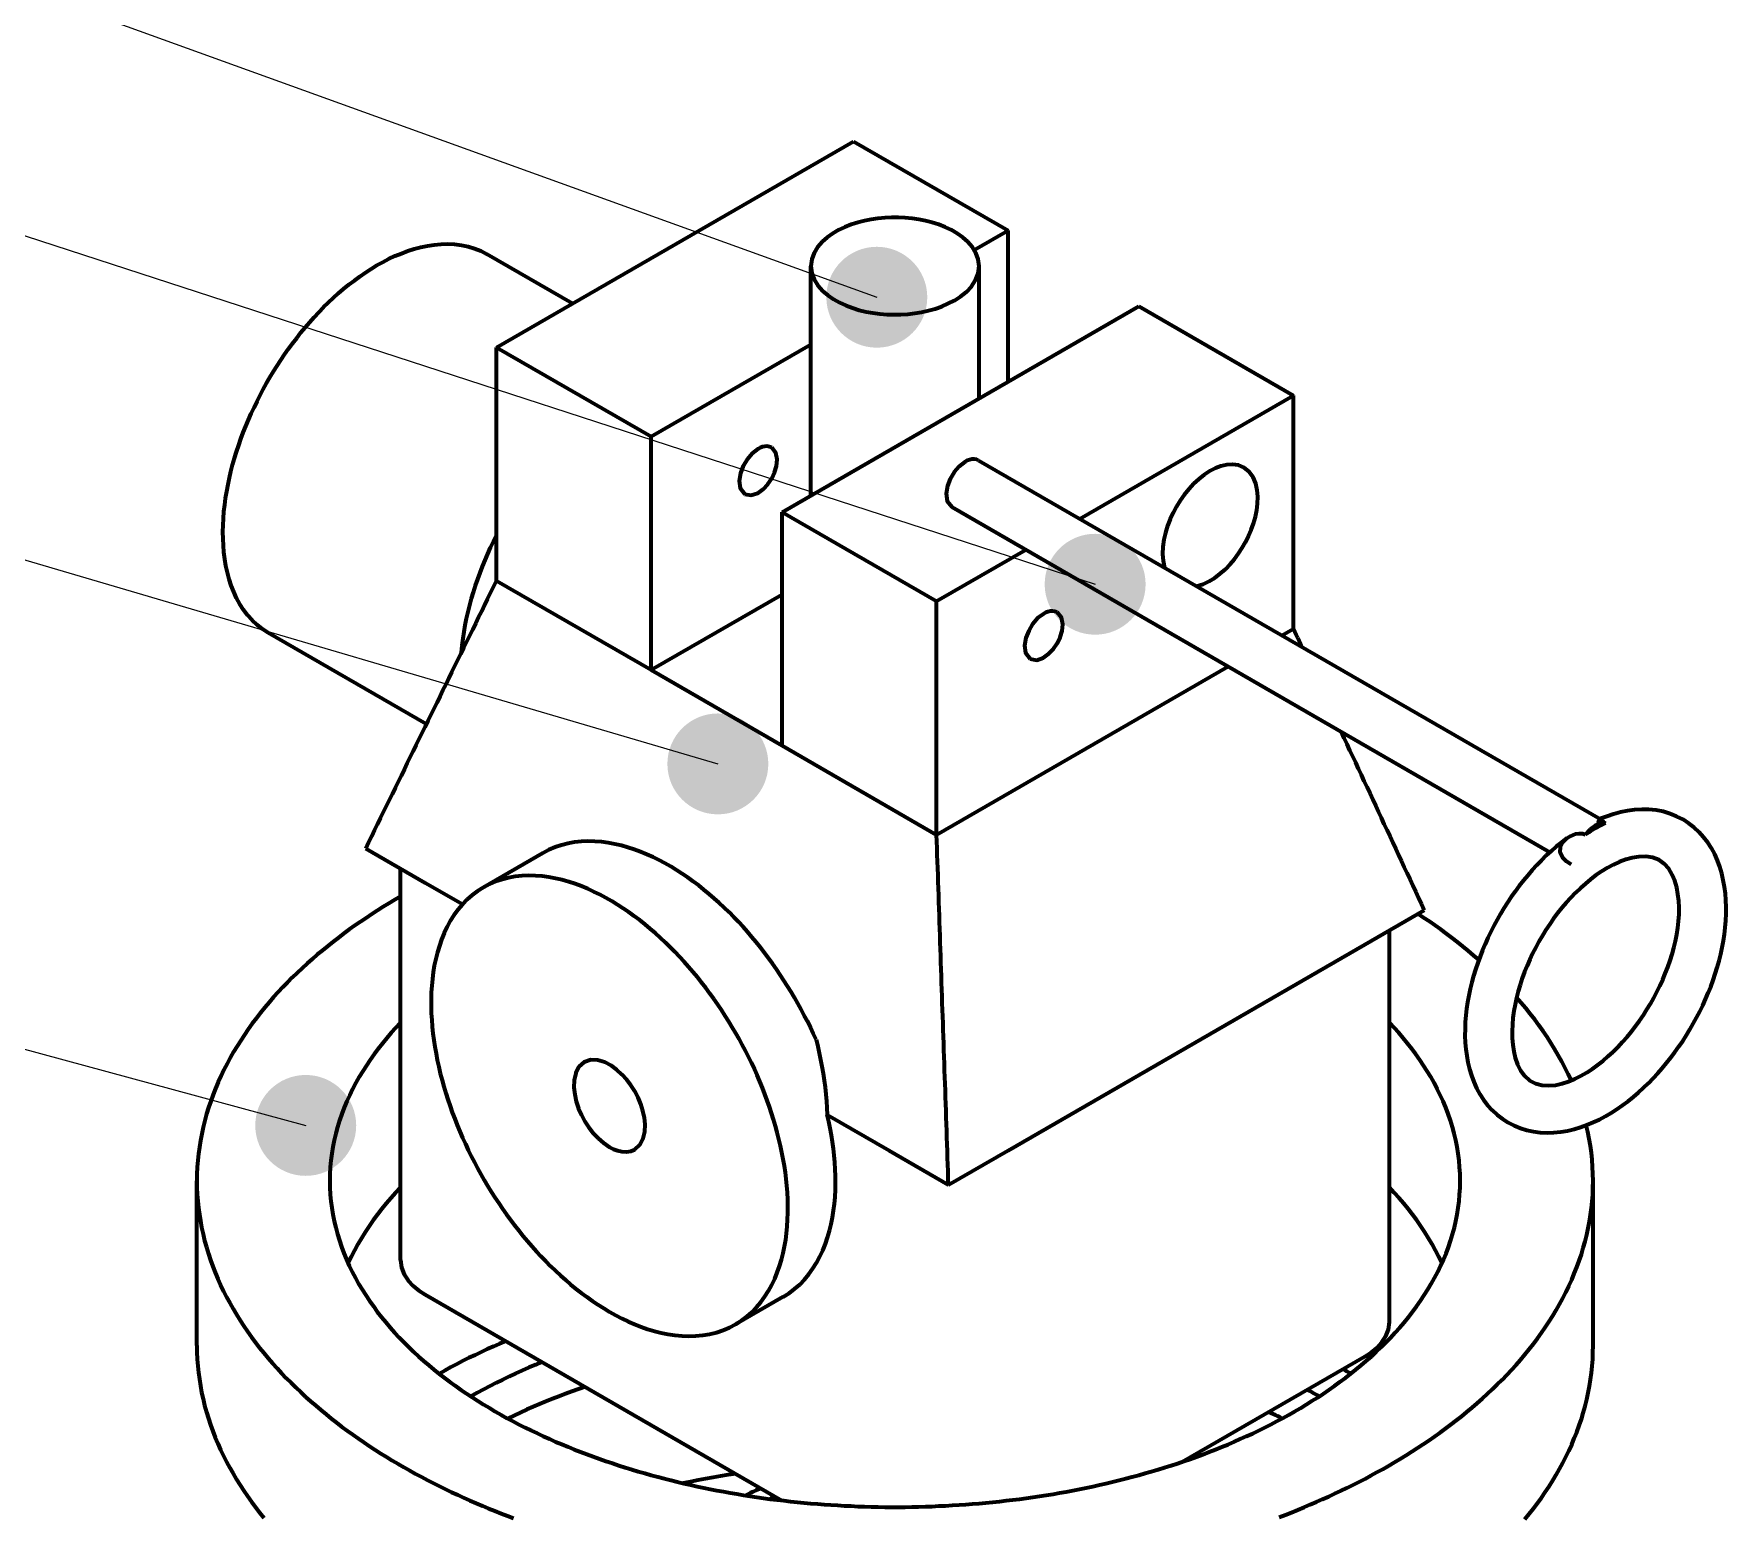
# Model space of a CAD drawing. Header units: millimetres. Extents: x 0 to 841, y 0 to 594.
# Drawn here: x 273.55 to 293.67, y 434.23 to 451.87 of the extents above; entities that cross this region are included whole.
import ezdxf

# ---------------------------------------------------------------- set-up
doc = ezdxf.new("R2010")
doc.units = ezdxf.units.MM
doc.layers.add('01-VISIBLE', color=7, linetype='CONTINUOUS', lineweight=70)
doc.layers.add('08-FINA', color=5, linetype='CONTINUOUS', lineweight=18)

msp = doc.modelspace()

# ---------------------------------------------------------------- hatches: boundary and pattern name
at = {"layer": '08-FINA'}
h = msp.add_hatch(color=7, dxfattribs=at)
h.dxf.hatch_style = 1
edge = h.paths.add_edge_path()
edge.add_arc((283.572, 448.737), 0.6, 0, 360)
h = msp.add_hatch(color=7, dxfattribs=at)
h.dxf.hatch_style = 1
edge = h.paths.add_edge_path()
edge.add_arc((286.168, 445.323), 0.6, 0, 360)
h = msp.add_hatch(color=7, dxfattribs=at)
h.dxf.hatch_style = 1
edge = h.paths.add_edge_path()
edge.add_arc((281.682, 443.186), 0.6, 0, 360)
h = msp.add_hatch(color=7, dxfattribs=at)
h.dxf.hatch_style = 1
edge = h.paths.add_edge_path()
edge.add_arc((276.782, 438.886), 0.6, 0, 360)

# ---------------------------------------------------------------- linework, layer by layer
at = {"layer": '01-VISIBLE'}
for p, q in [((279.051, 448.141), (283.293, 450.591)), ((283.293, 450.591), (285.132, 449.529)), ((284.732, 449.299), (285.132, 449.529)), ((285.132, 447.733), (285.132, 449.529)), ((279.954, 448.663), (278.936, 449.25)), ((282.788, 446.38), (282.788, 449.107)), ((284.788, 447.535), (284.788, 449.107)), ((282.445, 446.182), (286.687, 448.631)), ((286.687, 448.631), (288.526, 447.57)), ((279.051, 448.141), (280.889, 447.08)), ((279.051, 445.365), (279.051, 448.141)), ((280.889, 447.08), (282.788, 448.176)), ((285.984, 446.102), (288.526, 447.57)), ((288.526, 444.794), (288.526, 447.57)), ((280.889, 444.304), (280.889, 447.08)), ((284.783, 446.796), (292.175, 442.528)), ((282.445, 446.182), (284.283, 445.12)), ((282.445, 443.406), (282.445, 446.182)), ((284.463, 446.242), (291.575, 442.135)), ((284.283, 445.12), (285.344, 445.733)), ((279.051, 445.365), (280.889, 444.304)), ((280.889, 444.304), (282.445, 445.202)), ((284.283, 442.344), (284.283, 445.12)), ((278.218, 443.66), (276.336, 444.747)), ((288.388, 444.714), (288.526, 444.794)), ((280.889, 444.304), (282.445, 443.406)), ((284.283, 442.344), (287.748, 444.345)), ((282.445, 443.406), (284.283, 442.344)), ((277.495, 442.181), (278.202, 441.773)), ((279.601, 442.125), (278.894, 441.717)), ((277.909, 437.282), (277.909, 441.942)), ((278.202, 441.773), (278.646, 441.516)), ((289.374, 441.038), (290.081, 441.446)), ((289.667, 436.547), (289.667, 441.207)), ((285.132, 438.588), (289.374, 441.038)), ((282.983, 439.012), (283.718, 438.588)), ((283.718, 438.588), (284.425, 438.18)), ((284.425, 438.18), (285.132, 438.588)), ((275.488, 436.267), (275.488, 438.227)), ((292.088, 436.267), (292.088, 438.227)), ((278.202, 436.874), (282.443, 434.425)), ((282.46, 436.848), (281.894, 436.521)), ((287.203, 434.885), (289.374, 436.139))]:
    msp.add_line(p, q, dxfattribs=at)
for points in [[(284.788, 449.107), (284.778, 449.188), (284.751, 449.264), (284.708, 449.334), (284.655, 449.395), (284.594, 449.449), (284.528, 449.496), (284.457, 449.537), (284.384, 449.571), (284.308, 449.601), (284.23, 449.625), (284.152, 449.645), (284.072, 449.661), (283.991, 449.673), (283.91, 449.68), (283.829, 449.684), (283.748, 449.684), (283.666, 449.68), (283.585, 449.673), (283.505, 449.661), (283.425, 449.645), (283.346, 449.625), (283.269, 449.601), (283.193, 449.571), (283.119, 449.537), (283.049, 449.496), (282.982, 449.449), (282.921, 449.395), (282.868, 449.334), (282.826, 449.264), (282.798, 449.188), (282.788, 449.107)], [(276.336, 444.747), (276.268, 444.79), (276.204, 444.84), (276.145, 444.895), (276.091, 444.956), (276.042, 445.02), (275.999, 445.088), (275.96, 445.159), (275.926, 445.233), (275.896, 445.308), (275.871, 445.385), (275.85, 445.463), (275.833, 445.542), (275.82, 445.622), (275.81, 445.703), (275.803, 445.783), (275.799, 445.864), (275.798, 445.945), (275.8, 446.026), (275.804, 446.107), (275.81, 446.188), (275.819, 446.268), (275.83, 446.348), (275.843, 446.428), (275.858, 446.508), (275.874, 446.587), (275.893, 446.666), (275.913, 446.744), (275.936, 446.822), (275.959, 446.899), (275.985, 446.976), (276.011, 447.053), (276.04, 447.129), (276.069, 447.204), (276.101, 447.279), (276.133, 447.353), (276.167, 447.426), (276.203, 447.499), (276.239, 447.571), (276.277, 447.643), (276.316, 447.714), (276.357, 447.784), (276.399, 447.853), (276.442, 447.922), (276.486, 447.99), (276.531, 448.057), (276.578, 448.123), (276.626, 448.188), (276.675, 448.252), (276.725, 448.316), (276.777, 448.378), (276.829, 448.44), (276.883, 448.5), (276.939, 448.559), (276.995, 448.617), (277.053, 448.674), (277.112, 448.73), (277.172, 448.784), (277.233, 448.837), (277.296, 448.888), (277.36, 448.937), (277.425, 448.985), (277.492, 449.031), (277.56, 449.075), (277.629, 449.117), (277.7, 449.156), (277.772, 449.194), (277.845, 449.228), (277.92, 449.259), (277.996, 449.288), (278.073, 449.312), (278.151, 449.333), (278.23, 449.35), (278.31, 449.362), (278.391, 449.37), (278.472, 449.372), (278.552, 449.368), (278.633, 449.358), (278.712, 449.341), (278.789, 449.317), (278.864, 449.287), (278.936, 449.25)], [(282.788, 449.107), (282.798, 449.025), (282.827, 448.947), (282.871, 448.877), (282.926, 448.815), (282.989, 448.76), (283.058, 448.713), (283.13, 448.673), (283.206, 448.638), (283.284, 448.609), (283.364, 448.585), (283.444, 448.565), (283.526, 448.55), (283.609, 448.539), (283.692, 448.533), (283.775, 448.53), (283.858, 448.532), (283.941, 448.537), (284.023, 448.546), (284.105, 448.56), (284.187, 448.578), (284.267, 448.6), (284.345, 448.628), (284.422, 448.661), (284.495, 448.699)], [(284.495, 448.699), (284.569, 448.747), (284.637, 448.802), (284.697, 448.866), (284.745, 448.939), (284.777, 449.021), (284.788, 449.107)], [(282.162, 446.933), (282.09, 446.878), (282.03, 446.808), (281.984, 446.73), (281.951, 446.645), (281.936, 446.555), (281.947, 446.465), (282.002, 446.395)], [(282.002, 446.395), (282.08, 446.381), (282.156, 446.407), (282.221, 446.454), (282.277, 446.513), (282.322, 446.579), (282.357, 446.652), (282.38, 446.729), (282.388, 446.809), (282.373, 446.888), (282.322, 446.949)], [(282.322, 446.949), (282.296, 446.959), (282.268, 446.964), (282.24, 446.962), (282.213, 446.956), (282.187, 446.946), (282.162, 446.933)], [(284.623, 446.78), (284.55, 446.725), (284.491, 446.655), (284.445, 446.577), (284.412, 446.492), (284.397, 446.402), (284.408, 446.312), (284.463, 446.242)], [(284.783, 446.796), (284.757, 446.807), (284.729, 446.811), (284.701, 446.809), (284.674, 446.803), (284.648, 446.793), (284.623, 446.78)], [(287.375, 445.299), (287.451, 445.324), (287.524, 445.359), (287.592, 445.401), (287.656, 445.45), (287.716, 445.504), (287.772, 445.562), (287.824, 445.623), (287.872, 445.688), (287.916, 445.755), (287.957, 445.825), (287.993, 445.897), (288.024, 445.971), (288.051, 446.047), (288.073, 446.124), (288.089, 446.203), (288.099, 446.283), (288.101, 446.363), (288.095, 446.444), (288.077, 446.522), (288.046, 446.596), (287.999, 446.661), (287.936, 446.711)], [(287.936, 446.711), (287.871, 446.738), (287.802, 446.748), (287.732, 446.744), (287.664, 446.729), (287.598, 446.704), (287.536, 446.672)], [(287.536, 446.672), (287.465, 446.626), (287.399, 446.573), (287.337, 446.516), (287.28, 446.453), (287.227, 446.388), (287.179, 446.319), (287.134, 446.247), (287.095, 446.172), (287.06, 446.096), (287.029, 446.017), (287.005, 445.936), (286.986, 445.854), (286.974, 445.77), (286.97, 445.686), (286.976, 445.602), (286.994, 445.519)], [(278.635, 444.514), (278.643, 444.595), (278.653, 444.676), (278.664, 444.756), (278.678, 444.836), (278.694, 444.916), (278.712, 444.995), (278.732, 445.073), (278.753, 445.152), (278.776, 445.23), (278.801, 445.307), (278.827, 445.384), (278.855, 445.46), (278.884, 445.536), (278.914, 445.611), (278.946, 445.685), (278.98, 445.759), (279.015, 445.833), (279.051, 445.905)], [(277.495, 442.181), (277.53, 442.253), (277.566, 442.326), (277.601, 442.398), (277.636, 442.47), (277.672, 442.543), (277.707, 442.615), (277.742, 442.688), (277.778, 442.76), (277.813, 442.832), (277.849, 442.905), (277.884, 442.977), (277.919, 443.049), (277.955, 443.122), (277.99, 443.194), (278.025, 443.266), (278.061, 443.339), (278.096, 443.411), (278.131, 443.484), (278.167, 443.556), (278.202, 443.628), (278.237, 443.701), (278.273, 443.773), (278.308, 443.845), (278.344, 443.918), (278.379, 443.99), (278.414, 444.063), (278.45, 444.135), (278.485, 444.207), (278.52, 444.28), (278.556, 444.352), (278.591, 444.424), (278.626, 444.497), (278.662, 444.569), (278.697, 444.642), (278.732, 444.714), (278.768, 444.786), (278.803, 444.859), (278.838, 444.931), (278.874, 445.003), (278.909, 445.076), (278.945, 445.148), (278.98, 445.22), (279.015, 445.293), (279.051, 445.365)], [(285.556, 444.973), (285.484, 444.918), (285.424, 444.849), (285.378, 444.77), (285.345, 444.685), (285.33, 444.596), (285.341, 444.506), (285.396, 444.435)], [(285.396, 444.435), (285.474, 444.421), (285.55, 444.447), (285.615, 444.494), (285.671, 444.553), (285.716, 444.62), (285.751, 444.692), (285.774, 444.769), (285.782, 444.85), (285.767, 444.928), (285.716, 444.989)], [(285.716, 444.989), (285.69, 445), (285.662, 445.004), (285.634, 445.002), (285.607, 444.996), (285.581, 444.986), (285.556, 444.973)], [(288.627, 444.576), (288.61, 444.613), (288.593, 444.649), (288.576, 444.685), (288.559, 444.721), (288.543, 444.757), (288.526, 444.794)], [(290.081, 441.446), (290.047, 441.519), (290.014, 441.592), (289.98, 441.665), (289.946, 441.739), (289.912, 441.812), (289.878, 441.885), (289.844, 441.958), (289.81, 442.031), (289.776, 442.104), (289.742, 442.177), (289.708, 442.25), (289.674, 442.323), (289.64, 442.397), (289.606, 442.47), (289.572, 442.543), (289.538, 442.616), (289.504, 442.689), (289.47, 442.762), (289.436, 442.835), (289.402, 442.908), (289.368, 442.982), (289.334, 443.055), (289.3, 443.128), (289.266, 443.201), (289.232, 443.274), (289.198, 443.347), (289.164, 443.42), (289.13, 443.493), (289.096, 443.566)], [(291.078, 438.92), (291.15, 438.883), (291.225, 438.853), (291.302, 438.829), (291.381, 438.812), (291.461, 438.802), (291.542, 438.798), (291.623, 438.801), (291.703, 438.809), (291.783, 438.823), (291.862, 438.842), (291.939, 438.865), (292.015, 438.892), (292.09, 438.923), (292.163, 438.958), (292.235, 438.996), (292.304, 439.037), (292.372, 439.081), (292.439, 439.127), (292.504, 439.175), (292.567, 439.226), (292.628, 439.278), (292.688, 439.333), (292.746, 439.389), (292.803, 439.447), (292.858, 439.506), (292.911, 439.567), (292.963, 439.629), (293.013, 439.693), (293.062, 439.757), (293.109, 439.823), (293.154, 439.89), (293.198, 439.958), (293.24, 440.027), (293.28, 440.097), (293.319, 440.168), (293.356, 440.24), (293.392, 440.313), (293.425, 440.386), (293.457, 440.461), (293.487, 440.536), (293.515, 440.612), (293.541, 440.689), (293.564, 440.766), (293.586, 440.844), (293.606, 440.922), (293.623, 441.001), (293.638, 441.081), (293.65, 441.161), (293.66, 441.241), (293.666, 441.322), (293.67, 441.403), (293.671, 441.483), (293.668, 441.564), (293.661, 441.645), (293.651, 441.725), (293.637, 441.805), (293.618, 441.883), (293.595, 441.961), (293.567, 442.037), (293.534, 442.111), (293.496, 442.182), (293.452, 442.25), (293.403, 442.314), (293.349, 442.375), (293.29, 442.43), (293.226, 442.479), (293.158, 442.523)], [(292.236, 442.482), (292.215, 442.483), (292.195, 442.481), (292.175, 442.477), (292.155, 442.47), (292.136, 442.462), (292.118, 442.453)], [(292.236, 442.482), (292.216, 442.473), (292.196, 442.463), (292.176, 442.452), (292.157, 442.442), (292.137, 442.431), (292.118, 442.42)], [(292.151, 442.469), (292.152, 442.479), (292.154, 442.49), (292.156, 442.5), (292.158, 442.511), (292.161, 442.521), (292.167, 442.529)], [(292.167, 442.529), (292.169, 442.53), (292.17, 442.53), (292.171, 442.53), (292.172, 442.529), (292.174, 442.529), (292.175, 442.528)], [(293.158, 442.523), (293.082, 442.562), (293.003, 442.594), (292.921, 442.618), (292.837, 442.634), (292.752, 442.643), (292.667, 442.645), (292.581, 442.64), (292.497, 442.629), (292.413, 442.612), (292.331, 442.589), (292.25, 442.562), (292.17, 442.531)], [(292.175, 442.528), (292.185, 442.52), (292.194, 442.512), (292.204, 442.504), (292.214, 442.496), (292.225, 442.489), (292.236, 442.482)], [(282.849, 439.906), (282.816, 439.979), (282.782, 440.052), (282.746, 440.124), (282.71, 440.195), (282.672, 440.266), (282.634, 440.336), (282.594, 440.406), (282.553, 440.475), (282.511, 440.543), (282.468, 440.611), (282.424, 440.678), (282.379, 440.744), (282.333, 440.81), (282.286, 440.875), (282.238, 440.939), (282.189, 441.002), (282.139, 441.065), (282.087, 441.127), (282.035, 441.187), (281.982, 441.247), (281.927, 441.306), (281.872, 441.364), (281.816, 441.421), (281.758, 441.477), (281.699, 441.532), (281.64, 441.586), (281.579, 441.638), (281.517, 441.689), (281.454, 441.739), (281.39, 441.787), (281.325, 441.834), (281.259, 441.879), (281.192, 441.922), (281.123, 441.964), (281.053, 442.004), (280.983, 442.041), (280.911, 442.077), (280.838, 442.11), (280.763, 442.141), (280.688, 442.168), (280.612, 442.193), (280.535, 442.215), (280.457, 442.233), (280.378, 442.248), (280.298, 442.258), (280.218, 442.264), (280.138, 442.266), (280.058, 442.262), (279.978, 442.254), (279.9, 442.24), (279.822, 442.22), (279.746, 442.194), (279.672, 442.163), (279.601, 442.125)], [(284.425, 438.18), (284.422, 438.26), (284.419, 438.34), (284.416, 438.42), (284.414, 438.5), (284.411, 438.58), (284.408, 438.661), (284.406, 438.741), (284.403, 438.821), (284.4, 438.901), (284.397, 438.981), (284.395, 439.061), (284.392, 439.141), (284.389, 439.221), (284.387, 439.301), (284.384, 439.381), (284.381, 439.461), (284.378, 439.541), (284.376, 439.622), (284.373, 439.702), (284.37, 439.782), (284.368, 439.862), (284.365, 439.942), (284.362, 440.022), (284.359, 440.102), (284.357, 440.182), (284.354, 440.262), (284.351, 440.342), (284.348, 440.422), (284.346, 440.502), (284.343, 440.582), (284.34, 440.663), (284.338, 440.743), (284.335, 440.823), (284.332, 440.903), (284.329, 440.983), (284.327, 441.063), (284.324, 441.143), (284.321, 441.223), (284.319, 441.303), (284.316, 441.383), (284.313, 441.463), (284.31, 441.543), (284.308, 441.623), (284.305, 441.704), (284.302, 441.784), (284.3, 441.864), (284.297, 441.944), (284.294, 442.024), (284.291, 442.104), (284.289, 442.184), (284.286, 442.264), (284.283, 442.344)], [(291.777, 442.302), (291.713, 442.253), (291.651, 442.202), (291.59, 442.149), (291.531, 442.095), (291.474, 442.038), (291.418, 441.98), (291.364, 441.921), (291.311, 441.86), (291.26, 441.798), (291.211, 441.735), (291.163, 441.67), (291.116, 441.605), (291.072, 441.538), (291.029, 441.47), (290.987, 441.401), (290.947, 441.331), (290.909, 441.261), (290.873, 441.189), (290.838, 441.117), (290.805, 441.043), (290.774, 440.969), (290.744, 440.894), (290.717, 440.819), (290.691, 440.742), (290.668, 440.666), (290.647, 440.588), (290.628, 440.51), (290.611, 440.431), (290.596, 440.352), (290.585, 440.273), (290.575, 440.193), (290.569, 440.113), (290.566, 440.033), (290.565, 439.952), (290.569, 439.872), (290.575, 439.792), (290.586, 439.712), (290.6, 439.633), (290.619, 439.555), (290.643, 439.478), (290.671, 439.403), (290.704, 439.329), (290.742, 439.259), (290.785, 439.191), (290.834, 439.127), (290.888, 439.068), (290.947, 439.013), (291.01, 438.964), (291.078, 438.92)], [(291.827, 441.99), (291.772, 442.027), (291.726, 442.074), (291.698, 442.133), (291.699, 442.198), (291.729, 442.256), (291.777, 442.302)], [(291.777, 442.302), (291.81, 442.323), (291.846, 442.34), (291.884, 442.353), (291.923, 442.359), (291.963, 442.359), (292, 442.347)], [(292.118, 442.453), (292.096, 442.438), (292.074, 442.422), (292.054, 442.405), (292.035, 442.387), (292.017, 442.367), (292, 442.347)], [(292.118, 442.42), (292.098, 442.408), (292.078, 442.396), (292.059, 442.384), (292.039, 442.372), (292.02, 442.359), (292, 442.347)], [(292.258, 441.949), (292.189, 441.907), (292.123, 441.861), (292.059, 441.813), (291.997, 441.761), (291.937, 441.708), (291.879, 441.652), (291.823, 441.594), (291.769, 441.534), (291.717, 441.473), (291.667, 441.41), (291.619, 441.346), (291.573, 441.28), (291.528, 441.213), (291.486, 441.144), (291.445, 441.075), (291.407, 441.004), (291.37, 440.932), (291.336, 440.86), (291.304, 440.786), (291.274, 440.711), (291.246, 440.636), (291.221, 440.559), (291.198, 440.482), (291.178, 440.404), (291.161, 440.326), (291.147, 440.247), (291.136, 440.167), (291.129, 440.087), (291.125, 440.006), (291.126, 439.926), (291.133, 439.846), (291.145, 439.766), (291.163, 439.688), (291.19, 439.612), (291.226, 439.54), (291.273, 439.475), (291.333, 439.422), (291.404, 439.384), (291.481, 439.363), (291.561, 439.359), (291.641, 439.366), (291.72, 439.383), (291.797, 439.408), (291.871, 439.439), (291.943, 439.475), (292.013, 439.515), (292.08, 439.559), (292.145, 439.606), (292.208, 439.656), (292.269, 439.708), (292.328, 439.763), (292.385, 439.82), (292.44, 439.879), (292.493, 439.939), (292.544, 440.002), (292.593, 440.065), (292.64, 440.13), (292.686, 440.197), (292.729, 440.265), (292.771, 440.334), (292.81, 440.404), (292.847, 440.475), (292.883, 440.547), (292.916, 440.62), (292.947, 440.694), (292.976, 440.77), (293.003, 440.846), (293.027, 440.922), (293.048, 441), (293.067, 441.078), (293.083, 441.157), (293.095, 441.236), (293.104, 441.316), (293.11, 441.397), (293.111, 441.477), (293.107, 441.557), (293.098, 441.637), (293.083, 441.716), (293.06, 441.794), (293.029, 441.868), (292.988, 441.937), (292.934, 441.997), (292.869, 442.043), (292.794, 442.072), (292.715, 442.084), (292.634, 442.082), (292.555, 442.07), (292.477, 442.048), (292.402, 442.02), (292.329, 441.987), (292.258, 441.949)], [(278.894, 441.717), (278.826, 441.674), (278.761, 441.625), (278.7, 441.572), (278.644, 441.514), (278.592, 441.452), (278.544, 441.386), (278.501, 441.318), (278.463, 441.247), (278.428, 441.174), (278.397, 441.099), (278.371, 441.022), (278.347, 440.945), (278.328, 440.866), (278.311, 440.787), (278.298, 440.707), (278.288, 440.627), (278.28, 440.546), (278.275, 440.466), (278.273, 440.385), (278.273, 440.304), (278.275, 440.223), (278.28, 440.142), (278.286, 440.061), (278.295, 439.981), (278.305, 439.901), (278.317, 439.821), (278.331, 439.741), (278.346, 439.662), (278.364, 439.582), (278.382, 439.504), (278.403, 439.425), (278.424, 439.347), (278.447, 439.27), (278.472, 439.193), (278.498, 439.116), (278.525, 439.04), (278.553, 438.964), (278.583, 438.889), (278.614, 438.814), (278.646, 438.74), (278.68, 438.666), (278.714, 438.593), (278.75, 438.52), (278.787, 438.448), (278.825, 438.377), (278.864, 438.306), (278.904, 438.236), (278.945, 438.166), (278.988, 438.097), (279.031, 438.029), (279.076, 437.961), (279.121, 437.894), (279.168, 437.828), (279.216, 437.763), (279.264, 437.698), (279.314, 437.634), (279.365, 437.571), (279.417, 437.509), (279.47, 437.448), (279.524, 437.388), (279.579, 437.329), (279.635, 437.27), (279.692, 437.213), (279.75, 437.157), (279.81, 437.102), (279.87, 437.048), (279.932, 436.995), (279.994, 436.944), (280.058, 436.894), (280.123, 436.846), (280.189, 436.799), (280.256, 436.754), (280.325, 436.711), (280.394, 436.67)], [(281.894, 436.521), (281.962, 436.564), (282.027, 436.612), (282.087, 436.665), (282.143, 436.723), (282.195, 436.785), (282.242, 436.85), (282.285, 436.918), (282.324, 436.988), (282.359, 437.061), (282.389, 437.135), (282.416, 437.211), (282.439, 437.288), (282.459, 437.366), (282.476, 437.445), (282.489, 437.525), (282.5, 437.604), (282.507, 437.684), (282.512, 437.765), (282.515, 437.845), (282.515, 437.926), (282.513, 438.006), (282.509, 438.087), (282.503, 438.167), (282.495, 438.247), (282.485, 438.327), (282.473, 438.406), (282.459, 438.486), (282.444, 438.565), (282.427, 438.644), (282.409, 438.722), (282.389, 438.8), (282.368, 438.878), (282.345, 438.955), (282.321, 439.032), (282.295, 439.108), (282.269, 439.184), (282.24, 439.259), (282.211, 439.334), (282.18, 439.409), (282.149, 439.483), (282.116, 439.556), (282.082, 439.629), (282.046, 439.701), (282.01, 439.773), (281.972, 439.844), (281.934, 439.915), (281.894, 439.985), (281.853, 440.054), (281.811, 440.123), (281.769, 440.191), (281.725, 440.259), (281.68, 440.325), (281.633, 440.391), (281.586, 440.457), (281.538, 440.521), (281.489, 440.585), (281.439, 440.648), (281.387, 440.71), (281.335, 440.771), (281.282, 440.831), (281.227, 440.891), (281.172, 440.949), (281.115, 441.006), (281.058, 441.063), (280.999, 441.118), (280.939, 441.172), (280.878, 441.224), (280.816, 441.276), (280.753, 441.326), (280.689, 441.374), (280.624, 441.421), (280.558, 441.467), (280.49, 441.511), (280.421, 441.553), (280.351, 441.593), (280.28, 441.631), (280.208, 441.666), (280.135, 441.7), (280.061, 441.731), (279.985, 441.759), (279.909, 441.784), (279.831, 441.806), (279.753, 441.824), (279.674, 441.839), (279.594, 441.85), (279.514, 441.856), (279.433, 441.858), (279.353, 441.854), (279.273, 441.846), (279.194, 441.832), (279.116, 441.812), (279.039, 441.786), (278.965, 441.755), (278.894, 441.717)], [(277.909, 441.609), (277.84, 441.568), (277.77, 441.527), (277.702, 441.485), (277.634, 441.442), (277.566, 441.398), (277.499, 441.353), (277.432, 441.308), (277.366, 441.262), (277.3, 441.215), (277.235, 441.167), (277.17, 441.119), (277.107, 441.07), (277.043, 441.019), (276.981, 440.968), (276.919, 440.917), (276.858, 440.864), (276.798, 440.81), (276.738, 440.756), (276.68, 440.7), (276.622, 440.644), (276.565, 440.587), (276.509, 440.529), (276.454, 440.47), (276.4, 440.41), (276.347, 440.349), (276.295, 440.288), (276.244, 440.225), (276.195, 440.161), (276.146, 440.097), (276.099, 440.031), (276.053, 439.965), (276.009, 439.897), (275.966, 439.829), (275.925, 439.76), (275.885, 439.69), (275.846, 439.619), (275.81, 439.547), (275.775, 439.474), (275.741, 439.401), (275.71, 439.327), (275.68, 439.252), (275.653, 439.176), (275.627, 439.099), (275.603, 439.022), (275.582, 438.945), (275.562, 438.866), (275.545, 438.787), (275.53, 438.708), (275.517, 438.629), (275.507, 438.549), (275.499, 438.468), (275.493, 438.388), (275.489, 438.307), (275.488, 438.227)], [(290.729, 440.854), (290.667, 440.908), (290.604, 440.961), (290.54, 441.014), (290.475, 441.065), (290.41, 441.116), (290.344, 441.166), (290.277, 441.215), (290.21, 441.263), (290.142, 441.31), (290.074, 441.356), (290.005, 441.402)], [(291.827, 439.42), (291.791, 439.497), (291.754, 439.573), (291.715, 439.648), (291.674, 439.722), (291.631, 439.795), (291.587, 439.867), (291.541, 439.938), (291.493, 440.008), (291.444, 440.078), (291.394, 440.146), (291.342, 440.213), (291.289, 440.279), (291.234, 440.344), (291.179, 440.408)], [(277.909, 440.106), (277.854, 440.047), (277.799, 439.986), (277.746, 439.925), (277.695, 439.862), (277.644, 439.798), (277.596, 439.733), (277.549, 439.667), (277.503, 439.6), (277.46, 439.532), (277.418, 439.462), (277.378, 439.391), (277.34, 439.319), (277.305, 439.246), (277.271, 439.173), (277.24, 439.098), (277.211, 439.022), (277.184, 438.945), (277.16, 438.867), (277.139, 438.789), (277.121, 438.71), (277.105, 438.63), (277.092, 438.55), (277.081, 438.47), (277.074, 438.389), (277.07, 438.308), (277.068, 438.227)], [(290.508, 438.227), (290.507, 438.308), (290.502, 438.389), (290.495, 438.47), (290.485, 438.55), (290.472, 438.63), (290.456, 438.71), (290.437, 438.789), (290.416, 438.867), (290.392, 438.945), (290.366, 439.022), (290.337, 439.098), (290.305, 439.173), (290.272, 439.246), (290.236, 439.319), (290.198, 439.391), (290.159, 439.462), (290.117, 439.532), (290.073, 439.6), (290.028, 439.667), (289.981, 439.733), (289.932, 439.798), (289.882, 439.862), (289.83, 439.925), (289.777, 439.986), (289.723, 440.047), (289.667, 440.106)], [(282.849, 439.906), (282.869, 439.826), (282.887, 439.746), (282.904, 439.665), (282.919, 439.585), (282.933, 439.503), (282.946, 439.422), (282.956, 439.34), (282.965, 439.258), (282.973, 439.176), (282.979, 439.094), (282.983, 439.012)], [(280.694, 438.599), (280.756, 438.655), (280.796, 438.729), (280.815, 438.811), (280.818, 438.895), (280.81, 438.978), (280.792, 439.06), (280.766, 439.14), (280.733, 439.218), (280.694, 439.292), (280.649, 439.363), (280.599, 439.43), (280.542, 439.493), (280.48, 439.549), (280.412, 439.598), (280.337, 439.637), (280.257, 439.662), (280.173, 439.665), (280.094, 439.639)], [(280.094, 439.639), (280.031, 439.582), (279.992, 439.506), (279.973, 439.423), (279.97, 439.338), (279.98, 439.253), (279.999, 439.169), (280.026, 439.088), (280.06, 439.01), (280.101, 438.934), (280.148, 438.863), (280.2, 438.795), (280.259, 438.733), (280.323, 438.677), (280.394, 438.629)], [(282.46, 436.848), (282.529, 436.891), (282.594, 436.941), (282.656, 436.995), (282.713, 437.054), (282.765, 437.117), (282.813, 437.184), (282.856, 437.253), (282.895, 437.325), (282.93, 437.4), (282.96, 437.476), (282.987, 437.553), (283.01, 437.632), (283.029, 437.712), (283.045, 437.792), (283.058, 437.873), (283.068, 437.955), (283.075, 438.036), (283.079, 438.118), (283.081, 438.2), (283.08, 438.282), (283.078, 438.364), (283.073, 438.446), (283.065, 438.527), (283.056, 438.609), (283.045, 438.69), (283.032, 438.771), (283.018, 438.852), (283.001, 438.932), (282.983, 439.012)], [(292.088, 438.227), (292.087, 438.31), (292.083, 438.394), (292.077, 438.477), (292.068, 438.56), (292.057, 438.643), (292.043, 438.726), (292.027, 438.808), (292.008, 438.89)], [(280.394, 438.629), (280.441, 438.605), (280.49, 438.586), (280.541, 438.575), (280.594, 438.572), (280.646, 438.579), (280.694, 438.599)], [(275.488, 438.227), (275.489, 438.147), (275.493, 438.067), (275.499, 437.987), (275.507, 437.907), (275.517, 437.828), (275.53, 437.749), (275.544, 437.67), (275.561, 437.592), (275.58, 437.514), (275.602, 437.437), (275.625, 437.36), (275.65, 437.284), (275.677, 437.209), (275.707, 437.135), (275.738, 437.061), (275.77, 436.988), (275.805, 436.916), (275.841, 436.844), (275.879, 436.774), (275.918, 436.704), (275.959, 436.635), (276.002, 436.567), (276.045, 436.5), (276.091, 436.434), (276.137, 436.369), (276.185, 436.305), (276.234, 436.242), (276.284, 436.179), (276.335, 436.118), (276.388, 436.057), (276.441, 435.998), (276.495, 435.939), (276.551, 435.881), (276.607, 435.824), (276.664, 435.768), (276.722, 435.713), (276.781, 435.659), (276.84, 435.605), (276.901, 435.553), (276.962, 435.501), (277.024, 435.45), (277.086, 435.4), (277.149, 435.351), (277.213, 435.302), (277.277, 435.255), (277.342, 435.208), (277.408, 435.162), (277.474, 435.117), (277.54, 435.072), (277.607, 435.028), (277.675, 434.985), (277.743, 434.943), (277.811, 434.902), (277.88, 434.861), (277.949, 434.821), (278.019, 434.781), (278.089, 434.743), (278.16, 434.705), (278.23, 434.668), (278.302, 434.631), (278.373, 434.595), (278.445, 434.56), (278.517, 434.525), (278.59, 434.491), (278.662, 434.458), (278.735, 434.425), (278.809, 434.393), (278.882, 434.361), (278.956, 434.33), (279.03, 434.3), (279.105, 434.27), (279.179, 434.241), (279.254, 434.213)], [(277.068, 438.227), (277.07, 438.146), (277.074, 438.066), (277.081, 437.986), (277.091, 437.906), (277.104, 437.827), (277.119, 437.748), (277.138, 437.67), (277.159, 437.593), (277.182, 437.516), (277.208, 437.44), (277.236, 437.365), (277.267, 437.29), (277.3, 437.217), (277.335, 437.145), (277.372, 437.073), (277.411, 437.003), (277.452, 436.934), (277.495, 436.866), (277.539, 436.799), (277.586, 436.734), (277.633, 436.669), (277.683, 436.606), (277.733, 436.544), (277.786, 436.482), (277.839, 436.422), (277.894, 436.364), (277.95, 436.306), (278.007, 436.249), (278.065, 436.194), (278.124, 436.139), (278.184, 436.086), (278.245, 436.034), (278.307, 435.982), (278.369, 435.932), (278.433, 435.883), (278.497, 435.835), (278.562, 435.788), (278.628, 435.741), (278.694, 435.696), (278.761, 435.652), (278.829, 435.609), (278.897, 435.566), (278.966, 435.525), (279.035, 435.484), (279.105, 435.444), (279.175, 435.405), (279.246, 435.367), (279.317, 435.33), (279.389, 435.294), (279.461, 435.258), (279.533, 435.224), (279.606, 435.19), (279.679, 435.157), (279.753, 435.124), (279.827, 435.093), (279.901, 435.062), (279.975, 435.032), (280.05, 435.003), (280.125, 434.974), (280.2, 434.946), (280.276, 434.919), (280.352, 434.892), (280.428, 434.867), (280.504, 434.842), (280.581, 434.817), (280.658, 434.794), (280.735, 434.771), (280.812, 434.748), (280.889, 434.726), (280.967, 434.705), (281.044, 434.685), (281.122, 434.665), (281.2, 434.646), (281.278, 434.628), (281.357, 434.61), (281.435, 434.592), (281.514, 434.576), (281.592, 434.56), (281.671, 434.544), (281.75, 434.53), (281.829, 434.515), (281.908, 434.502), (281.988, 434.489), (282.067, 434.476), (282.146, 434.464), (282.226, 434.453), (282.305, 434.442), (282.385, 434.432), (282.465, 434.423), (282.545, 434.414), (282.625, 434.405), (282.705, 434.398), (282.785, 434.39), (282.865, 434.384), (282.945, 434.378), (283.025, 434.372), (283.105, 434.367), (283.185, 434.362), (283.265, 434.359), (283.346, 434.355), (283.426, 434.352), (283.506, 434.35), (283.587, 434.349), (283.667, 434.347), (283.747, 434.347), (283.828, 434.347), (283.908, 434.347), (283.988, 434.349), (284.068, 434.35), (284.149, 434.352), (284.229, 434.355), (284.309, 434.359), (284.39, 434.362), (284.47, 434.367), (284.55, 434.372), (284.63, 434.377), (284.71, 434.384), (284.79, 434.39), (284.87, 434.397), (284.95, 434.405), (285.03, 434.414), (285.11, 434.423), (285.19, 434.432), (285.269, 434.442), (285.349, 434.453), (285.428, 434.464), (285.508, 434.476), (285.587, 434.488), (285.667, 434.501), (285.746, 434.515), (285.825, 434.529), (285.904, 434.544), (285.983, 434.559), (286.061, 434.576), (286.14, 434.592), (286.218, 434.609), (286.297, 434.627), (286.375, 434.646), (286.453, 434.665), (286.531, 434.685), (286.608, 434.705), (286.686, 434.726), (286.763, 434.748), (286.84, 434.77), (286.917, 434.793), (286.994, 434.817), (287.071, 434.841), (287.147, 434.866), (287.223, 434.892), (287.299, 434.918), (287.374, 434.945), (287.45, 434.973), (287.525, 435.002), (287.6, 435.031), (287.674, 435.061), (287.748, 435.092), (287.822, 435.124), (287.896, 435.156), (287.969, 435.189), (288.042, 435.223), (288.114, 435.258), (288.186, 435.293), (288.258, 435.329), (288.329, 435.367), (288.4, 435.405), (288.47, 435.443), (288.54, 435.483)], [(277.909, 438.146), (277.851, 438.085), (277.795, 438.022), (277.74, 437.958), (277.686, 437.892), (277.634, 437.825), (277.584, 437.757), (277.535, 437.688), (277.489, 437.618), (277.444, 437.546), (277.401, 437.473), (277.36, 437.399), (277.322, 437.323), (277.286, 437.247)], [(288.54, 435.483), (288.609, 435.524), (288.678, 435.565), (288.746, 435.608), (288.814, 435.651), (288.881, 435.695), (288.948, 435.741), (289.013, 435.787), (289.078, 435.834), (289.143, 435.882), (289.206, 435.931), (289.269, 435.982), (289.331, 436.033), (289.392, 436.085), (289.452, 436.139), (289.511, 436.193), (289.569, 436.248), (289.626, 436.305), (289.682, 436.363), (289.737, 436.422), (289.79, 436.482), (289.842, 436.543), (289.893, 436.605), (289.943, 436.669), (289.99, 436.733), (290.037, 436.799), (290.081, 436.866), (290.124, 436.934), (290.165, 437.003), (290.204, 437.073), (290.241, 437.144), (290.276, 437.217), (290.309, 437.29), (290.34, 437.364), (290.368, 437.439), (290.394, 437.515), (290.418, 437.592), (290.439, 437.67), (290.457, 437.748), (290.472, 437.827), (290.485, 437.906), (290.495, 437.986), (290.502, 438.066), (290.507, 438.146), (290.508, 438.227)], [(289.657, 434.838), (289.727, 434.879), (289.796, 434.921), (289.865, 434.963), (289.934, 435.006), (290.002, 435.05), (290.069, 435.094), (290.136, 435.139), (290.203, 435.186), (290.269, 435.233), (290.334, 435.28), (290.399, 435.329), (290.463, 435.378), (290.526, 435.428), (290.589, 435.479), (290.651, 435.531), (290.712, 435.584), (290.773, 435.638), (290.832, 435.692), (290.891, 435.748), (290.949, 435.804), (291.007, 435.861), (291.063, 435.919), (291.118, 435.978), (291.172, 436.038), (291.225, 436.099), (291.278, 436.161), (291.329, 436.224), (291.378, 436.288), (291.427, 436.352), (291.474, 436.418), (291.52, 436.484), (291.565, 436.552), (291.608, 436.62), (291.65, 436.69), (291.69, 436.76), (291.728, 436.831), (291.765, 436.903), (291.8, 436.976), (291.834, 437.049), (291.865, 437.124), (291.895, 437.199), (291.923, 437.275), (291.949, 437.352), (291.972, 437.429), (291.994, 437.507), (292.014, 437.585), (292.031, 437.664), (292.046, 437.744), (292.059, 437.824), (292.069, 437.904), (292.078, 437.984), (292.084, 438.065), (292.087, 438.146), (292.088, 438.227)], [(290.29, 437.247), (290.254, 437.323), (290.216, 437.399), (290.175, 437.473), (290.133, 437.546), (290.088, 437.618), (290.041, 437.688), (289.993, 437.757), (289.942, 437.825), (289.89, 437.892), (289.837, 437.958), (289.782, 438.022), (289.725, 438.085), (289.667, 438.146)], [(277.909, 437.282), (277.921, 437.195), (277.953, 437.114), (278.001, 437.041), (278.06, 436.977), (278.128, 436.921), (278.202, 436.874)], [(280.394, 436.67), (280.467, 436.629), (280.54, 436.591), (280.615, 436.555), (280.692, 436.522), (280.769, 436.492), (280.847, 436.464), (280.927, 436.44), (281.008, 436.42), (281.089, 436.404), (281.171, 436.391), (281.254, 436.383), (281.337, 436.38), (281.42, 436.383), (281.503, 436.391), (281.584, 436.404), (281.665, 436.424), (281.744, 436.45), (281.821, 436.482), (281.894, 436.521)], [(289.374, 436.139), (289.448, 436.186), (289.516, 436.242), (289.576, 436.306), (289.624, 436.379), (289.656, 436.46), (289.667, 436.547)], [(275.488, 436.267), (275.489, 436.187), (275.493, 436.107), (275.499, 436.027), (275.507, 435.948), (275.517, 435.868), (275.53, 435.789), (275.544, 435.711), (275.561, 435.632), (275.58, 435.555), (275.602, 435.477), (275.625, 435.401), (275.65, 435.325), (275.677, 435.25), (275.707, 435.175), (275.738, 435.101), (275.77, 435.028), (275.805, 434.956), (275.841, 434.885), (275.879, 434.814), (275.918, 434.744), (275.959, 434.676), (276.002, 434.608), (276.045, 434.541), (276.091, 434.475), (276.137, 434.41), (276.185, 434.345), (276.234, 434.282), (276.284, 434.22)], [(279.161, 436.32), (279.087, 436.288), (279.014, 436.256), (278.941, 436.223), (278.868, 436.189), (278.795, 436.155), (278.723, 436.12), (278.651, 436.084), (278.58, 436.047), (278.509, 436.01), (278.438, 435.972), (278.368, 435.933)], [(291.278, 434.202), (291.329, 434.264), (291.378, 434.328), (291.427, 434.393), (291.474, 434.458), (291.52, 434.525), (291.565, 434.592), (291.608, 434.661), (291.65, 434.73), (291.69, 434.8), (291.728, 434.871), (291.765, 434.943), (291.8, 435.016), (291.834, 435.09), (291.865, 435.164), (291.895, 435.239), (291.923, 435.315), (291.949, 435.392), (291.972, 435.469), (291.994, 435.547), (292.014, 435.626), (292.031, 435.705), (292.046, 435.784), (292.059, 435.864), (292.069, 435.944), (292.078, 436.025), (292.084, 436.105), (292.087, 436.186), (292.088, 436.267)], [(279.59, 436.072), (279.512, 436.039), (279.433, 436.005), (279.355, 435.97), (279.277, 435.935), (279.2, 435.899), (279.123, 435.861), (279.047, 435.823), (278.971, 435.784), (278.895, 435.744), (278.82, 435.704), (278.746, 435.662)], [(289.209, 435.933), (289.192, 435.942), (289.176, 435.951), (289.16, 435.96), (289.144, 435.969), (289.127, 435.978), (289.111, 435.987)], [(280.103, 435.776), (280.025, 435.749), (279.947, 435.721), (279.869, 435.692), (279.792, 435.663), (279.715, 435.633), (279.638, 435.602), (279.561, 435.57), (279.485, 435.538), (279.409, 435.505), (279.334, 435.471), (279.259, 435.436), (279.184, 435.401)], [(288.831, 435.662), (288.807, 435.676), (288.783, 435.689), (288.759, 435.702), (288.735, 435.715), (288.711, 435.729), (288.686, 435.742)], [(288.393, 435.401), (288.365, 435.414), (288.338, 435.427), (288.311, 435.439), (288.283, 435.452), (288.256, 435.465), (288.229, 435.477)], [(288.355, 434.225), (288.43, 434.254), (288.504, 434.283), (288.578, 434.313), (288.652, 434.344), (288.726, 434.375), (288.8, 434.407), (288.873, 434.439), (288.946, 434.472), (289.018, 434.506), (289.091, 434.54), (289.163, 434.575), (289.234, 434.611), (289.306, 434.647), (289.377, 434.684), (289.447, 434.721), (289.518, 434.76), (289.588, 434.798), (289.657, 434.838)], [(281.895, 434.742), (281.805, 434.728), (281.715, 434.713), (281.626, 434.698), (281.536, 434.682), (281.447, 434.665), (281.357, 434.648), (281.268, 434.63)], [(282.194, 434.569), (282.163, 434.556), (282.133, 434.542), (282.102, 434.528), (282.072, 434.514), (282.042, 434.5), (282.012, 434.485)], [(282.366, 434.47), (282.356, 434.465), (282.345, 434.461), (282.334, 434.456), (282.324, 434.452), (282.313, 434.447), (282.303, 434.443)]]:
    msp.add_lwpolyline(points, dxfattribs=at)
at = {"layer": '08-FINA'}
for p, q in [((51.232, 532.724), (283.572, 448.737)), ((51.279, 521.86), (286.168, 445.323)), ((51.317, 510.983), (281.682, 443.186)), ((51.343, 500.075), (276.782, 438.886))]:
    msp.add_line(p, q, dxfattribs=at)

doc.saveas('drawing.dxf')
